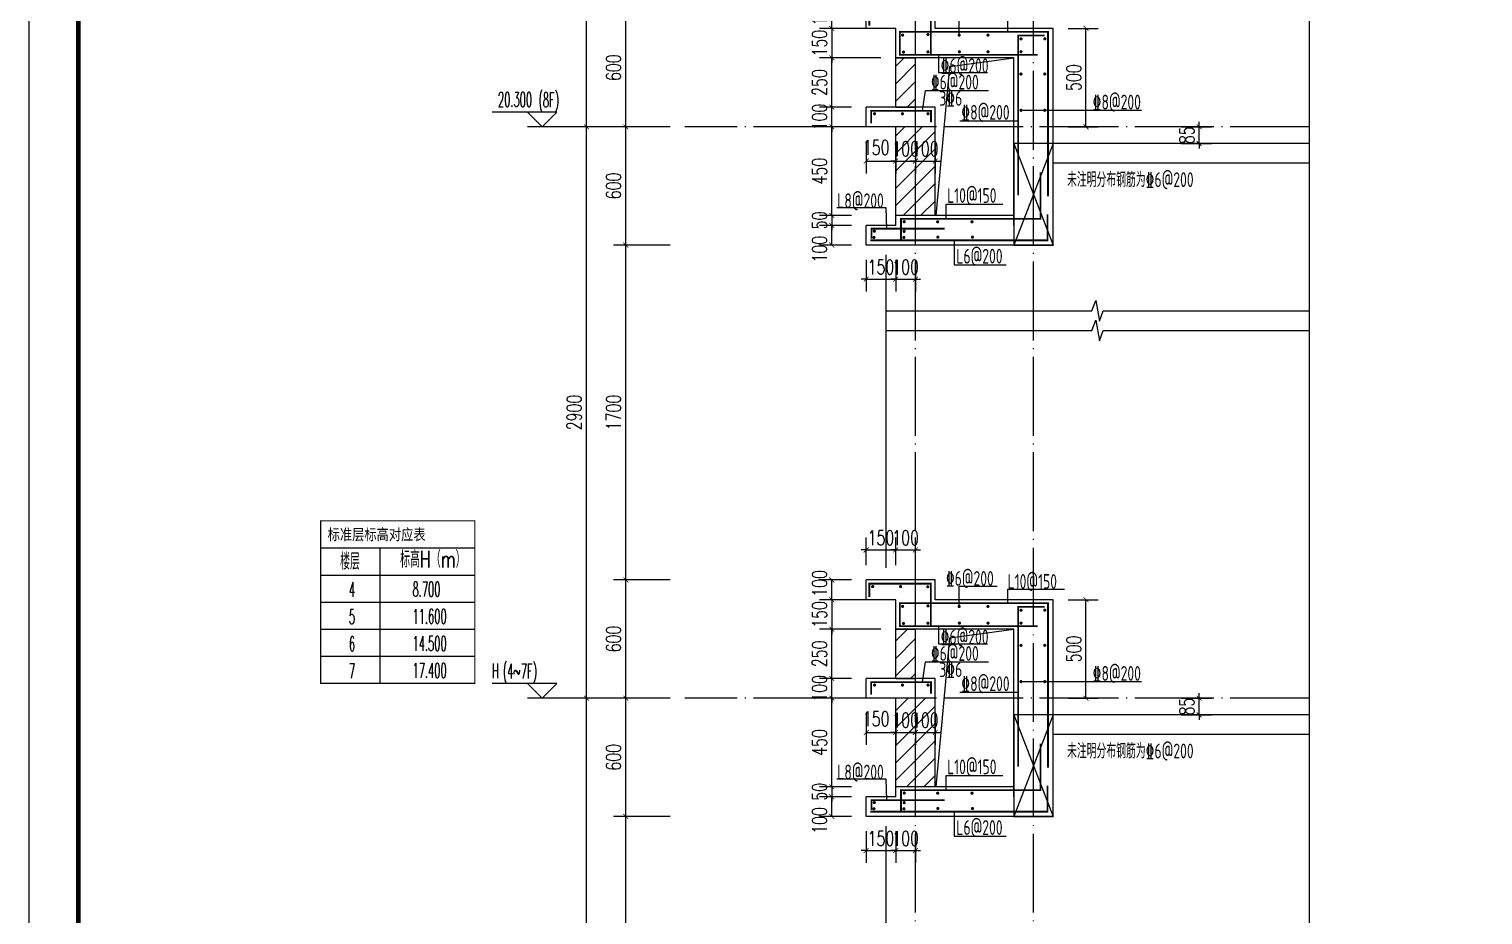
# Model space of a CAD drawing. Extents: x -668857 to 154266, y -275694 to 291306.
# Drawn here: x -22143 to -14762, y 153799 to 158295 of the extents above; entities that cross this region are included whole.
import ezdxf

# ---------------------------------------------------------------- set-up
doc = ezdxf.new("R2010")
doc.units = 0
doc.header["$LTSCALE"] = 1000
doc.linetypes.add('DOTE', pattern=[2.42, 2, -0.2, 0.02, -0.2])
doc.layers.get('0').update_dxf_attribs({"linetype": 'CONTINUOUS'})
doc.layers.get('DEFPOINTS').update_dxf_attribs({"linetype": 'CONTINUOUS'})
for name, color, linetype in [('C-Sheet-图框', 101, 'CONTINUOUS'), ('DIM_ELEV', 3, 'CONTINUOUS'), ('DIM_SYMB', 3, 'CONTINUOUS'), ('PUB_DIM', 3, 'CONTINUOUS'), ('PUB_TEXT', 2, 'CONTINUOUS'), ('REIN', 6, 'CONTINUOUS'), ('S-大样-砼线', 7, 'CONTINUOUS'), ('S-引出线', 40, 'CONTINUOUS'), ('TEXT', 2, 'CONTINUOUS'), ('WALL', 5, 'CONTINUOUS'), ('yichutu', 7, 'CONTINUOUS'), ('看线', 251, 'CONTINUOUS')]:
    doc.layers.add(name, color=color, linetype=linetype)
for name, color, linetype, lineweight in [('DOTE', 19, 'DOTE', 9), ('PUB_HATCH', 8, 'CONTINUOUS', 9), ('图框', 9, 'CONTINUOUS', 18), ('立面-洞口示意', 152, 'CONTINUOUS', 13)]:
    doc.layers.add(name, color=color, linetype=linetype, lineweight=lineweight)
doc.styles.add('_TCH_DIM', font='SIMPLEX.shx', dxfattribs={"width": 0.7, "bigfont": 'GBCBIG.shx'})
doc.styles.add('_TCH_DIM_T3', font='SIMPLEX', dxfattribs={"width": 0.705882, "bigfont": 'GBCBIG'})
doc.styles.add('TSSD_REIN', font='tssdeng.shx', dxfattribs={"width": 0.7, "height": 300, "bigfont": 'tssdchn.shx'})
doc.styles.add('w', font='tssdeng.shx', dxfattribs={"width": 0.8, "bigfont": 'tssdchn.shx'})
doc.styles.add('宋体', font='', dxfattribs={"height": 50})
doc.styles.get('宋体').set_extended_font_data('SimSun')
doc.dimstyles.new('_TCH_ARCH&&25', dxfattribs={"dimtxt": 74.375, "dimasz": 25, "dimexe": 62.5, "dimexo": 75, "dimgap": 25, "dimtad": 1, "dimdec": 0, "dimzin": 0, "dimdsep": 46, "dimtxsty": '_TCH_DIM_T3', "dimblk": 'ARCHTICK', "dimcen": 0.09, "dimclrt": 7, "dimazin": 0, "dimtfac": 1, "dimtdec": 0, "dimtix": 1, "dimtmove": 2, "dimatfit": 3, "dimldrblk": 'ARCHTICK', "dimfxl": 0, "dimtolj": 1, "dimtzin": 0, "dimarcsym": 0})
pattern_1 = [(45, (0, 44.88), (-44.1941915, 44.1941915), [])]

# ---------------------------------------------------------------- blocks, each defined once
blk = doc.blocks.new('GFDDDDRG')
at = {"layer": '图框'}
blk.add_lwpolyline([(923310, -107437), (923310, -159999), (893610, -159999), (893610, -107437)], close=True, dxfattribs=at)
blk.add_lwpolyline([(923310, -107437), (923310, -159999), (893610, -159999), (893610, -107437)], close=True, dxfattribs=at)
at = {"layer": '图框', "const_width": 50}
blk.add_lwpolyline([(894110, -159499), (922810, -159499), (922810, -108687), (894110, -108687)], close=True, dxfattribs=at)
blk = doc.blocks.new('yct-1051-594-26275-14850-25-1002.0')
at = {"layer": 'yichutu', "color": 7}
blk.add_lwpolyline([(0, 0), (0, 14850), (26275, 14850), (26275, 0)], close=True, dxfattribs=at)
blk = doc.blocks.new('_ArchTick')
at = {"color": 0, "linetype": 'ByBlock', "const_width": 0.15}
blk.add_lwpolyline([(-0.5, -0.5), (0.5, 0.5)], dxfattribs=at)
blk = doc.blocks.new('*D3376')
at = {"layer": 'DEFPOINTS', "color": 0}
for p in [(-19113.1, 154299), (-18813.1, 154299), (-18813.1, 152599)]:
    blk.add_point(p, dxfattribs=at)
at = {"layer": 'PUB_DIM', "color": 0, "lineweight": -2}
for p, q in [((-18888.1, 154299), (-19175.6, 154299)), ((-19113.1, 152599), (-19113.1, 154299)), ((-18888.1, 152599), (-19175.6, 152599))]:
    blk.add_line(p, q, dxfattribs=at)
at = {"layer": 'PUB_DIM', "color": 0, "lineweight": -2, "xscale": 25, "yscale": 25, "zscale": 25}
for p, rotation in [((-19113.1, 154299), 90), ((-19113.1, 152599), 270)]:
    blk.add_blockref('_ArchTick', p, dxfattribs=dict(at, rotation=rotation))
at = {"layer": 'PUB_DIM', "color": 7, "insert": (-19175.3, 153449), "char_height": 74.38, "attachment_point": 5, "rotation": 90, "style": '_TCH_DIM_T3'}
blk.add_mtext('\\A1;1700', dxfattribs=at)
blk = doc.blocks.new('*D3377')
at = {"layer": 'DEFPOINTS', "color": 0}
for p in [(-19113.1, 154899), (-18813.1, 154899), (-18813.1, 154299)]:
    blk.add_point(p, dxfattribs=at)
at = {"layer": 'PUB_DIM', "color": 0, "lineweight": -2}
for p, q in [((-18888.1, 154899), (-19175.6, 154899)), ((-19113.1, 154299), (-19113.1, 154899)), ((-18888.1, 154299), (-19175.6, 154299))]:
    blk.add_line(p, q, dxfattribs=at)
at = {"layer": 'PUB_DIM', "color": 0, "lineweight": -2, "xscale": 25, "yscale": 25, "zscale": 25}
for p, rotation in [((-19113.1, 154899), 90), ((-19113.1, 154299), 270)]:
    blk.add_blockref('_ArchTick', p, dxfattribs=dict(at, rotation=rotation))
at = {"layer": 'PUB_DIM', "color": 7, "insert": (-19175.3, 154599), "char_height": 74.38, "attachment_point": 5, "rotation": 90, "style": '_TCH_DIM_T3'}
blk.add_mtext('\\A1;600', dxfattribs=at)
blk = doc.blocks.new('*D3378')
at = {"layer": 'DEFPOINTS', "color": 0}
for p in [(-19113.1, 155499), (-18813.1, 155499), (-18813.1, 154899)]:
    blk.add_point(p, dxfattribs=at)
at = {"layer": 'PUB_DIM', "color": 0, "lineweight": -2}
for p, q in [((-18888.1, 155499), (-19175.6, 155499)), ((-19113.1, 154899), (-19113.1, 155499)), ((-18888.1, 154899), (-19175.6, 154899))]:
    blk.add_line(p, q, dxfattribs=at)
at = {"layer": 'PUB_DIM', "color": 0, "lineweight": -2, "xscale": 25, "yscale": 25, "zscale": 25}
for p, rotation in [((-19113.1, 155499), 90), ((-19113.1, 154899), 270)]:
    blk.add_blockref('_ArchTick', p, dxfattribs=dict(at, rotation=rotation))
at = {"layer": 'PUB_DIM', "color": 7, "insert": (-19175.3, 155199), "char_height": 74.38, "attachment_point": 5, "rotation": 90, "style": '_TCH_DIM_T3'}
blk.add_mtext('\\A1;600', dxfattribs=at)
blk = doc.blocks.new('*D3379')
at = {"layer": 'DEFPOINTS', "color": 0}
for p in [(-19113.1, 157199), (-18813.1, 157199), (-18813.1, 155499)]:
    blk.add_point(p, dxfattribs=at)
at = {"layer": 'PUB_DIM', "color": 0, "lineweight": -2}
for p, q in [((-18888.1, 157199), (-19175.6, 157199)), ((-19113.1, 155499), (-19113.1, 157199)), ((-18888.1, 155499), (-19175.6, 155499))]:
    blk.add_line(p, q, dxfattribs=at)
at = {"layer": 'PUB_DIM', "color": 0, "lineweight": -2, "xscale": 25, "yscale": 25, "zscale": 25}
for p, rotation in [((-19113.1, 157199), 90), ((-19113.1, 155499), 270)]:
    blk.add_blockref('_ArchTick', p, dxfattribs=dict(at, rotation=rotation))
at = {"layer": 'PUB_DIM', "color": 7, "insert": (-19175.3, 156349), "char_height": 74.38, "attachment_point": 5, "rotation": 90, "style": '_TCH_DIM_T3'}
blk.add_mtext('\\A1;1700', dxfattribs=at)
blk = doc.blocks.new('*D3380')
at = {"layer": 'DEFPOINTS', "color": 0}
for p in [(-19113.1, 157799), (-18813.1, 157799), (-18813.1, 157199)]:
    blk.add_point(p, dxfattribs=at)
at = {"layer": 'PUB_DIM', "color": 0, "lineweight": -2}
for p, q in [((-18888.1, 157799), (-19175.6, 157799)), ((-19113.1, 157199), (-19113.1, 157799)), ((-18888.1, 157199), (-19175.6, 157199))]:
    blk.add_line(p, q, dxfattribs=at)
at = {"layer": 'PUB_DIM', "color": 0, "lineweight": -2, "xscale": 25, "yscale": 25, "zscale": 25}
for p, rotation in [((-19113.1, 157799), 90), ((-19113.1, 157199), 270)]:
    blk.add_blockref('_ArchTick', p, dxfattribs=dict(at, rotation=rotation))
at = {"layer": 'PUB_DIM', "color": 7, "insert": (-19175.3, 157499), "char_height": 74.38, "attachment_point": 5, "rotation": 90, "style": '_TCH_DIM_T3'}
blk.add_mtext('\\A1;600', dxfattribs=at)
blk = doc.blocks.new('*D3381')
at = {"layer": 'DEFPOINTS', "color": 0}
for p in [(-19113.1, 158399), (-18813.1, 158399), (-18813.1, 157799)]:
    blk.add_point(p, dxfattribs=at)
at = {"layer": 'PUB_DIM', "color": 0, "lineweight": -2}
for p, q in [((-18888.1, 158399), (-19175.6, 158399)), ((-19113.1, 157799), (-19113.1, 158399)), ((-18888.1, 157799), (-19175.6, 157799))]:
    blk.add_line(p, q, dxfattribs=at)
at = {"layer": 'PUB_DIM', "color": 0, "lineweight": -2, "xscale": 25, "yscale": 25, "zscale": 25}
for p, rotation in [((-19113.1, 158399), 90), ((-19113.1, 157799), 270)]:
    blk.add_blockref('_ArchTick', p, dxfattribs=dict(at, rotation=rotation))
at = {"layer": 'PUB_DIM', "color": 7, "insert": (-19175.3, 158099), "char_height": 74.38, "attachment_point": 5, "rotation": 90, "style": '_TCH_DIM_T3'}
blk.add_mtext('\\A1;600', dxfattribs=at)
blk = doc.blocks.new('*D3388')
at = {"layer": 'DEFPOINTS', "color": 0}
for p in [(-19313.1, 154899), (-18813.1, 154899), (-18813.1, 151999)]:
    blk.add_point(p, dxfattribs=at)
at = {"layer": 'PUB_DIM', "color": 0, "lineweight": -2}
for p, q in [((-18888.1, 154899), (-19375.6, 154899)), ((-19313.1, 151999), (-19313.1, 154899)), ((-18888.1, 151999), (-19375.6, 151999))]:
    blk.add_line(p, q, dxfattribs=at)
at = {"layer": 'PUB_DIM', "color": 0, "lineweight": -2, "xscale": 25, "yscale": 25, "zscale": 25}
for p, rotation in [((-19313.1, 154899), 90), ((-19313.1, 151999), 270)]:
    blk.add_blockref('_ArchTick', p, dxfattribs=dict(at, rotation=rotation))
at = {"layer": 'PUB_DIM', "color": 7, "insert": (-19375.3, 153449), "char_height": 74.38, "attachment_point": 5, "rotation": 90, "style": '_TCH_DIM_T3'}
blk.add_mtext('\\A1;2900', dxfattribs=at)
blk = doc.blocks.new('*D3389')
at = {"layer": 'DEFPOINTS', "color": 0}
for p in [(-19313.1, 157799), (-18813.1, 157799), (-18813.1, 154899)]:
    blk.add_point(p, dxfattribs=at)
at = {"layer": 'PUB_DIM', "color": 0, "lineweight": -2}
for p, q in [((-18888.1, 157799), (-19375.6, 157799)), ((-19313.1, 154899), (-19313.1, 157799)), ((-18888.1, 154899), (-19375.6, 154899))]:
    blk.add_line(p, q, dxfattribs=at)
at = {"layer": 'PUB_DIM', "color": 0, "lineweight": -2, "xscale": 25, "yscale": 25, "zscale": 25}
for p, rotation in [((-19313.1, 157799), 90), ((-19313.1, 154899), 270)]:
    blk.add_blockref('_ArchTick', p, dxfattribs=dict(at, rotation=rotation))
at = {"layer": 'PUB_DIM', "color": 7, "insert": (-19375.3, 156349), "char_height": 74.38, "attachment_point": 5, "rotation": 90, "style": '_TCH_DIM_T3'}
blk.add_mtext('\\A1;2900', dxfattribs=at)
blk = doc.blocks.new('*D3390')
at = {"layer": 'DEFPOINTS', "color": 0}
for p in [(-19313.1, 160699), (-18813.1, 160699), (-18813.1, 157799)]:
    blk.add_point(p, dxfattribs=at)
at = {"layer": 'PUB_DIM', "color": 0, "lineweight": -2}
for p, q in [((-18888.1, 160699), (-19375.6, 160699)), ((-19313.1, 157799), (-19313.1, 160699)), ((-18888.1, 157799), (-19375.6, 157799))]:
    blk.add_line(p, q, dxfattribs=at)
at = {"layer": 'PUB_DIM', "color": 0, "lineweight": -2, "xscale": 25, "yscale": 25, "zscale": 25}
for p, rotation in [((-19313.1, 160699), 90), ((-19313.1, 157799), 270)]:
    blk.add_blockref('_ArchTick', p, dxfattribs=dict(at, rotation=rotation))
at = {"layer": 'PUB_DIM', "color": 7, "insert": (-19375.3, 159249), "char_height": 74.38, "attachment_point": 5, "rotation": 90, "style": '_TCH_DIM_T3'}
blk.add_mtext('\\A1;2900', dxfattribs=at)
blk = doc.blocks.new('*D2304')
at = {"layer": 'DEFPOINTS', "color": 0}
for p in [(1114128.3, 465143.4), (1114278.3, 465143.4), (1114278.3, 464969.7)]:
    blk.add_point(p, dxfattribs=at)
at = {"layer": 'PUB_DIM', "color": 0, "lineweight": -2}
for p, q in [((1114128.3, 465068.4), (1114128.3, 464907.2)), ((1114278.3, 465068.4), (1114278.3, 464907.2)), ((1114128.3, 464969.7), (1114278.3, 464969.7))]:
    blk.add_line(p, q, dxfattribs=at)
at = {"layer": 'PUB_DIM', "color": 0, "lineweight": -2, "xscale": 25, "yscale": 25, "zscale": 25, "rotation": 180}
blk.add_blockref('_ArchTick', (1114128.3, 464969.7), dxfattribs=at)
at = {"layer": 'PUB_DIM', "color": 0, "lineweight": -2, "xscale": 25, "yscale": 25, "zscale": 25}
blk.add_blockref('_ArchTick', (1114278.3, 464969.7), dxfattribs=at)
at = {"layer": 'PUB_DIM', "color": 7, "insert": (1114178.9, 465038.4), "char_height": 74.38, "attachment_point": 5, "style": '_TCH_DIM_T3'}
blk.add_mtext('\\A1;150', dxfattribs=at)
blk = doc.blocks.new('*D2305')
at = {"layer": 'DEFPOINTS', "color": 0}
for p in [(1114278.3, 465143.4), (1114378.3, 465143.4), (1114378.3, 464969.7)]:
    blk.add_point(p, dxfattribs=at)
at = {"layer": 'PUB_DIM', "color": 0, "lineweight": -2}
for p, q in [((1114278.3, 465068.4), (1114278.3, 464907.2)), ((1114378.3, 465068.4), (1114378.3, 464907.2)), ((1114278.3, 464969.7), (1114253.3, 464969.7)), ((1114278.3, 464969.7), (1114378.3, 464969.7)), ((1114378.3, 464969.7), (1114403.3, 464969.7))]:
    blk.add_line(p, q, dxfattribs=at)
at = {"layer": 'PUB_DIM', "color": 0, "lineweight": -2, "xscale": 25, "yscale": 25, "zscale": 25}
blk.add_blockref('_ArchTick', (1114278.3, 464969.7), dxfattribs=at)
at = {"layer": 'PUB_DIM', "color": 0, "lineweight": -2, "xscale": 25, "yscale": 25, "zscale": 25, "rotation": 180}
blk.add_blockref('_ArchTick', (1114378.3, 464969.7), dxfattribs=at)
at = {"layer": 'PUB_DIM', "color": 7, "insert": (1114328.3, 465031.8), "char_height": 74.38, "attachment_point": 5, "style": '_TCH_DIM_T3'}
blk.add_mtext('\\A1;100', dxfattribs=at)
blk = doc.blocks.new('*D2306')
at = {"layer": 'DEFPOINTS', "color": 0}
for p in [(1114378.3, 465143.4), (1114478.3, 465143.4), (1114478.3, 464969.7)]:
    blk.add_point(p, dxfattribs=at)
at = {"layer": 'PUB_DIM', "color": 0, "lineweight": -2}
for p, q in [((1114378.3, 465068.4), (1114378.3, 464907.2)), ((1114478.3, 465068.4), (1114478.3, 464907.2)), ((1114378.3, 464969.7), (1114353.3, 464969.7)), ((1114378.3, 464969.7), (1114478.3, 464969.7)), ((1114478.3, 464969.7), (1114503.3, 464969.7))]:
    blk.add_line(p, q, dxfattribs=at)
at = {"layer": 'PUB_DIM', "color": 0, "lineweight": -2, "xscale": 25, "yscale": 25, "zscale": 25}
blk.add_blockref('_ArchTick', (1114378.3, 464969.7), dxfattribs=at)
at = {"layer": 'PUB_DIM', "color": 0, "lineweight": -2, "xscale": 25, "yscale": 25, "zscale": 25, "rotation": 180}
blk.add_blockref('_ArchTick', (1114478.3, 464969.7), dxfattribs=at)
at = {"layer": 'PUB_DIM', "color": 7, "insert": (1114428.3, 465031.8), "char_height": 74.38, "attachment_point": 5, "style": '_TCH_DIM_T3'}
blk.add_mtext('\\A1;100', dxfattribs=at)
blk = doc.blocks.new('*D2307')
at = {"layer": 'DEFPOINTS', "color": 0}
for p in [(1115078.3, 465643.4), (1115244.2, 465643.4), (1115078.3, 465143.4)]:
    blk.add_point(p, dxfattribs=at)
at = {"layer": 'PUB_DIM', "color": 0, "lineweight": -2}
for p, q in [((1115153.3, 465643.4), (1115306.7, 465643.4)), ((1115244.2, 465143.4), (1115244.2, 465643.4)), ((1115153.3, 465143.4), (1115306.7, 465143.4))]:
    blk.add_line(p, q, dxfattribs=at)
at = {"layer": 'PUB_DIM', "color": 0, "lineweight": -2, "xscale": 25, "yscale": 25, "zscale": 25}
for p, rotation in [((1115244.2, 465643.4), 90), ((1115244.2, 465143.4), 270)]:
    blk.add_blockref('_ArchTick', p, dxfattribs=dict(at, rotation=rotation))
at = {"layer": 'PUB_DIM', "color": 7, "insert": (1115182, 465393.4), "char_height": 74.38, "attachment_point": 5, "rotation": 90, "style": '_TCH_DIM_T3'}
blk.add_mtext('\\A1;500', dxfattribs=at)
blk = doc.blocks.new('*D2308')
at = {"layer": 'DEFPOINTS', "color": 0}
for p in [(1113953.7, 465743.4), (1114128.3, 465743.4), (1114128.3, 465643.4)]:
    blk.add_point(p, dxfattribs=at)
at = {"layer": 'PUB_DIM', "color": 0, "lineweight": -2}
for p, q in [((1114053.3, 465743.4), (1113891.2, 465743.4)), ((1113953.7, 465643.4), (1113953.7, 465743.4)), ((1114053.3, 465643.4), (1113891.2, 465643.4))]:
    blk.add_line(p, q, dxfattribs=at)
at = {"layer": 'PUB_DIM', "color": 0, "lineweight": -2, "xscale": 25, "yscale": 25, "zscale": 25}
for p, rotation in [((1113953.7, 465743.4), 90), ((1113953.7, 465643.4), 270)]:
    blk.add_blockref('_ArchTick', p, dxfattribs=dict(at, rotation=rotation))
at = {"layer": 'PUB_DIM', "color": 7, "insert": (1113891.5, 465726.1), "char_height": 74.38, "attachment_point": 5, "rotation": 90, "style": '_TCH_DIM_T3'}
blk.add_mtext('\\A1;100', dxfattribs=at)
blk = doc.blocks.new('*D2309')
at = {"layer": 'DEFPOINTS', "color": 0}
for p in [(1113953.7, 465493.4), (1114128.3, 465493.4), (1114128.3, 465243.4)]:
    blk.add_point(p, dxfattribs=at)
at = {"layer": 'PUB_DIM', "color": 0, "lineweight": -2}
for p, q in [((1114053.3, 465493.4), (1113891.2, 465493.4)), ((1113953.7, 465243.4), (1113953.7, 465493.4)), ((1114053.3, 465243.4), (1113891.2, 465243.4))]:
    blk.add_line(p, q, dxfattribs=at)
at = {"layer": 'PUB_DIM', "color": 0, "lineweight": -2, "xscale": 25, "yscale": 25, "zscale": 25}
for p, rotation in [((1113953.7, 465493.4), 90), ((1113953.7, 465243.4), 270)]:
    blk.add_blockref('_ArchTick', p, dxfattribs=dict(at, rotation=rotation))
at = {"layer": 'PUB_DIM', "color": 7, "insert": (1113891.5, 465368.4), "char_height": 74.38, "attachment_point": 5, "rotation": 90, "style": '_TCH_DIM_T3'}
blk.add_mtext('\\A1;250', dxfattribs=at)
blk = doc.blocks.new('*D2310')
at = {"layer": 'DEFPOINTS', "color": 0}
for p in [(1113953.7, 465243.4), (1114128.3, 465243.4), (1114128.3, 465143.4)]:
    blk.add_point(p, dxfattribs=at)
at = {"layer": 'PUB_DIM', "color": 0, "lineweight": -2}
for p, q in [((1113953.7, 465243.4), (1113953.7, 465268.4)), ((1114053.3, 465243.4), (1113891.2, 465243.4)), ((1113953.7, 465143.4), (1113953.7, 465243.4)), ((1114053.3, 465143.4), (1113891.2, 465143.4)), ((1113953.7, 465143.4), (1113953.7, 465118.4))]:
    blk.add_line(p, q, dxfattribs=at)
at = {"layer": 'PUB_DIM', "color": 0, "lineweight": -2, "xscale": 25, "yscale": 25, "zscale": 25}
for p, rotation in [((1113953.7, 465243.4), 270), ((1113953.7, 465143.4), 90)]:
    blk.add_blockref('_ArchTick', p, dxfattribs=dict(at, rotation=rotation))
at = {"layer": 'PUB_DIM', "color": 7, "insert": (1113891.5, 465193.4), "char_height": 74.38, "attachment_point": 5, "rotation": 90, "style": '_TCH_DIM_T3'}
blk.add_mtext('\\A1;100', dxfattribs=at)
blk = doc.blocks.new('*D2311')
at = {"layer": 'DEFPOINTS', "color": 0}
for p in [(1113953.7, 465143.4), (1114128.3, 465143.4), (1114128.3, 464693.4)]:
    blk.add_point(p, dxfattribs=at)
at = {"layer": 'PUB_DIM', "color": 0, "lineweight": -2}
for p, q in [((1114053.3, 465143.4), (1113891.2, 465143.4)), ((1113953.7, 464693.4), (1113953.7, 465143.4)), ((1114053.3, 464693.4), (1113891.2, 464693.4))]:
    blk.add_line(p, q, dxfattribs=at)
at = {"layer": 'PUB_DIM', "color": 0, "lineweight": -2, "xscale": 25, "yscale": 25, "zscale": 25}
for p, rotation in [((1113953.7, 465143.4), 90), ((1113953.7, 464693.4), 270)]:
    blk.add_blockref('_ArchTick', p, dxfattribs=dict(at, rotation=rotation))
at = {"layer": 'PUB_DIM', "color": 7, "insert": (1113891.5, 464918.4), "char_height": 74.38, "attachment_point": 5, "rotation": 90, "style": '_TCH_DIM_T3'}
blk.add_mtext('\\A1;450', dxfattribs=at)
blk = doc.blocks.new('*D2312')
at = {"layer": 'DEFPOINTS', "color": 0}
for p in [(1113953.7, 464643.4), (1114128.3, 464643.4), (1114128.3, 464543.4)]:
    blk.add_point(p, dxfattribs=at)
at = {"layer": 'PUB_DIM', "color": 0, "lineweight": -2}
for p, q in [((1114053.3, 464643.4), (1113891.2, 464643.4)), ((1113953.7, 464543.4), (1113953.7, 464643.4)), ((1114053.3, 464543.4), (1113891.2, 464543.4))]:
    blk.add_line(p, q, dxfattribs=at)
at = {"layer": 'PUB_DIM', "color": 0, "lineweight": -2, "xscale": 25, "yscale": 25, "zscale": 25}
for p, rotation in [((1113953.7, 464643.4), 90), ((1113953.7, 464543.4), 270)]:
    blk.add_blockref('_ArchTick', p, dxfattribs=dict(at, rotation=rotation))
at = {"layer": 'PUB_DIM', "color": 7, "insert": (1113891.5, 464522.7), "char_height": 74.38, "attachment_point": 5, "rotation": 90, "style": '_TCH_DIM_T3'}
blk.add_mtext('\\A1;100', dxfattribs=at)
blk = doc.blocks.new('*D2313')
at = {"layer": 'DEFPOINTS', "color": 0}
for p in [(1114128.3, 464543.4), (1114278.3, 464543.4), (1114278.3, 464369.7)]:
    blk.add_point(p, dxfattribs=at)
at = {"layer": 'PUB_DIM', "color": 0, "lineweight": -2}
for p, q in [((1114128.3, 464468.4), (1114128.3, 464307.2)), ((1114278.3, 464468.4), (1114278.3, 464307.2)), ((1114128.3, 464369.7), (1114103.3, 464369.7)), ((1114128.3, 464369.7), (1114278.3, 464369.7)), ((1114278.3, 464369.7), (1114303.3, 464369.7))]:
    blk.add_line(p, q, dxfattribs=at)
at = {"layer": 'PUB_DIM', "color": 0, "lineweight": -2, "xscale": 25, "yscale": 25, "zscale": 25}
blk.add_blockref('_ArchTick', (1114128.3, 464369.7), dxfattribs=at)
at = {"layer": 'PUB_DIM', "color": 0, "lineweight": -2, "xscale": 25, "yscale": 25, "zscale": 25, "rotation": 180}
blk.add_blockref('_ArchTick', (1114278.3, 464369.7), dxfattribs=at)
at = {"layer": 'PUB_DIM', "color": 7, "insert": (1114203.3, 464431.8), "char_height": 74.38, "attachment_point": 5, "style": '_TCH_DIM_T3'}
blk.add_mtext('\\A1;150', dxfattribs=at)
blk = doc.blocks.new('*D2314')
at = {"layer": 'DEFPOINTS', "color": 0}
for p in [(1114278.3, 464543.4), (1114378.3, 464543.4), (1114378.3, 464369.7)]:
    blk.add_point(p, dxfattribs=at)
at = {"layer": 'PUB_DIM', "color": 0, "lineweight": -2}
for p, q in [((1114278.3, 464468.4), (1114278.3, 464307.2)), ((1114378.3, 464468.4), (1114378.3, 464307.2)), ((1114278.3, 464369.7), (1114253.3, 464369.7)), ((1114278.3, 464369.7), (1114378.3, 464369.7)), ((1114378.3, 464369.7), (1114403.3, 464369.7))]:
    blk.add_line(p, q, dxfattribs=at)
at = {"layer": 'PUB_DIM', "color": 0, "lineweight": -2, "xscale": 25, "yscale": 25, "zscale": 25}
blk.add_blockref('_ArchTick', (1114278.3, 464369.7), dxfattribs=at)
at = {"layer": 'PUB_DIM', "color": 0, "lineweight": -2, "xscale": 25, "yscale": 25, "zscale": 25, "rotation": 180}
blk.add_blockref('_ArchTick', (1114378.3, 464369.7), dxfattribs=at)
at = {"layer": 'PUB_DIM', "color": 7, "insert": (1114328.3, 464431.8), "char_height": 74.38, "attachment_point": 5, "style": '_TCH_DIM_T3'}
blk.add_mtext('\\A1;100', dxfattribs=at)
blk = doc.blocks.new('*D2315')
at = {"layer": 'DEFPOINTS', "color": 0}
for p in [(1114278.3, 465895.7), (1114128.3, 465743.4), (1114278.3, 465743.4)]:
    blk.add_point(p, dxfattribs=at)
at = {"layer": 'PUB_DIM', "color": 0, "lineweight": -2}
for p, q in [((1114128.3, 465818.4), (1114128.3, 465958.2)), ((1114278.3, 465818.4), (1114278.3, 465958.2)), ((1114128.3, 465895.7), (1114103.3, 465895.7)), ((1114128.3, 465895.7), (1114278.3, 465895.7)), ((1114278.3, 465895.7), (1114303.3, 465895.7))]:
    blk.add_line(p, q, dxfattribs=at)
at = {"layer": 'PUB_DIM', "color": 0, "lineweight": -2, "xscale": 25, "yscale": 25, "zscale": 25}
blk.add_blockref('_ArchTick', (1114128.3, 465895.7), dxfattribs=at)
at = {"layer": 'PUB_DIM', "color": 0, "lineweight": -2, "xscale": 25, "yscale": 25, "zscale": 25, "rotation": 180}
blk.add_blockref('_ArchTick', (1114278.3, 465895.7), dxfattribs=at)
at = {"layer": 'PUB_DIM', "color": 7, "insert": (1114203.3, 465957.9), "char_height": 74.38, "attachment_point": 5, "style": '_TCH_DIM_T3'}
blk.add_mtext('\\A1;150', dxfattribs=at)
blk = doc.blocks.new('*D2316')
at = {"layer": 'DEFPOINTS', "color": 0}
for p in [(1114378.3, 465895.7), (1114278.3, 465743.4), (1114378.3, 465743.4)]:
    blk.add_point(p, dxfattribs=at)
at = {"layer": 'PUB_DIM', "color": 0, "lineweight": -2}
for p, q in [((1114278.3, 465818.4), (1114278.3, 465958.2)), ((1114378.3, 465818.4), (1114378.3, 465958.2)), ((1114278.3, 465895.7), (1114253.3, 465895.7)), ((1114278.3, 465895.7), (1114378.3, 465895.7)), ((1114378.3, 465895.7), (1114403.3, 465895.7))]:
    blk.add_line(p, q, dxfattribs=at)
at = {"layer": 'PUB_DIM', "color": 0, "lineweight": -2, "xscale": 25, "yscale": 25, "zscale": 25}
blk.add_blockref('_ArchTick', (1114278.3, 465895.7), dxfattribs=at)
at = {"layer": 'PUB_DIM', "color": 0, "lineweight": -2, "xscale": 25, "yscale": 25, "zscale": 25, "rotation": 180}
blk.add_blockref('_ArchTick', (1114378.3, 465895.7), dxfattribs=at)
at = {"layer": 'PUB_DIM', "color": 7, "insert": (1114328.3, 465957.9), "char_height": 74.38, "attachment_point": 5, "style": '_TCH_DIM_T3'}
blk.add_mtext('\\A1;100', dxfattribs=at)
blk = doc.blocks.new('*D2317')
at = {"layer": 'DEFPOINTS', "color": 0}
for p in [(1115652.5, 465143.4), (1115818.5, 465143.4), (1115652.5, 465058.4)]:
    blk.add_point(p, dxfattribs=at)
at = {"layer": 'PUB_DIM', "color": 0, "lineweight": -2}
for p, q in [((1115727.5, 465143.4), (1115881, 465143.4)), ((1115818.5, 465143.4), (1115818.5, 465168.4)), ((1115818.5, 465058.4), (1115818.5, 465143.4)), ((1115727.5, 465058.4), (1115881, 465058.4)), ((1115818.5, 465058.4), (1115818.5, 465033.4))]:
    blk.add_line(p, q, dxfattribs=at)
at = {"layer": 'PUB_DIM', "color": 0, "lineweight": -2, "xscale": 25, "yscale": 25, "zscale": 25}
for p, rotation in [((1115818.5, 465143.4), 270), ((1115818.5, 465058.4), 90)]:
    blk.add_blockref('_ArchTick', p, dxfattribs=dict(at, rotation=rotation))
at = {"layer": 'PUB_DIM', "color": 7, "insert": (1115756.3, 465100.9), "char_height": 74.38, "attachment_point": 5, "rotation": 90, "style": '_TCH_DIM_T3'}
blk.add_mtext('\\A1;85', dxfattribs=at)
blk = doc.blocks.new('*D2318')
at = {"layer": 'DEFPOINTS', "color": 0}
for p in [(1114278.3, 465643.4), (1113953.7, 465493.4), (1114278.3, 465493.4)]:
    blk.add_point(p, dxfattribs=at)
at = {"layer": 'PUB_DIM', "color": 0, "lineweight": -2}
for p, q in [((1114203.3, 465643.4), (1113891.2, 465643.4)), ((1113953.7, 465643.4), (1113953.7, 465668.4)), ((1113953.7, 465643.4), (1113953.7, 465493.4)), ((1114203.3, 465493.4), (1113891.2, 465493.4)), ((1113953.7, 465493.4), (1113953.7, 465468.4))]:
    blk.add_line(p, q, dxfattribs=at)
at = {"layer": 'PUB_DIM', "color": 0, "lineweight": -2, "xscale": 25, "yscale": 25, "zscale": 25}
for p, rotation in [((1113953.7, 465643.4), 270), ((1113953.7, 465493.4), 90)]:
    blk.add_blockref('_ArchTick', p, dxfattribs=dict(at, rotation=rotation))
at = {"layer": 'PUB_DIM', "color": 7, "insert": (1113891.5, 465568.4), "char_height": 74.38, "attachment_point": 5, "rotation": 90, "style": '_TCH_DIM_T3'}
blk.add_mtext('\\A1;150', dxfattribs=at)
blk = doc.blocks.new('*D2303')
at = {"layer": 'DEFPOINTS', "color": 0}
for p in [(1114128.3, 464693.4), (1113953.7, 464643.4), (1114128.3, 464643.4)]:
    blk.add_point(p, dxfattribs=at)
at = {"layer": 'PUB_DIM', "color": 0, "lineweight": -2}
for p, q in [((1114053.3, 464693.4), (1113891.2, 464693.4)), ((1113953.7, 464693.4), (1113953.7, 464718.4)), ((1113953.7, 464693.4), (1113953.7, 464643.4)), ((1114053.3, 464643.4), (1113891.2, 464643.4)), ((1113953.7, 464643.4), (1113953.7, 464618.4))]:
    blk.add_line(p, q, dxfattribs=at)
at = {"layer": 'PUB_DIM', "color": 0, "lineweight": -2, "xscale": 25, "yscale": 25, "zscale": 25}
for p, rotation in [((1113953.7, 464693.4), 270), ((1113953.7, 464643.4), 90)]:
    blk.add_blockref('_ArchTick', p, dxfattribs=dict(at, rotation=rotation))
at = {"layer": 'PUB_DIM', "color": 7, "insert": (1113891.5, 464668.4), "char_height": 74.38, "attachment_point": 5, "rotation": 90, "style": '_TCH_DIM_T3'}
blk.add_mtext('\\A1;50', dxfattribs=at)
blk = doc.blocks.new('FSDFSFSFSFEFSFESF')
at = {"layer": 'PUB_HATCH'}
h = blk.add_hatch(dxfattribs=at)
h.set_pattern_fill('普通砖', color=256, scale=25, style=0)
h.set_pattern_definition(pattern_1)
h.paths.add_polyline_path([(1114378.3, 465493.4), (1114278.3, 465493.4), (1114278.3, 465243.4), (1114378.3, 465243.4)])
h = blk.add_hatch(dxfattribs=at)
h.set_pattern_fill('普通砖', color=256, scale=25, style=0)
h.set_pattern_definition(pattern_1)
h.paths.add_polyline_path([(1114278.3, 464693.4), (1114478.3, 464693.4), (1114478.3, 465143.4), (1114278.3, 465143.4)])
at = {"layer": 'REIN'}
for points in [[(1114144.1, 465657.4, 9, 9, 0), (1114144.1, 465724.6, 9, 9, 0), (1114456.2, 465724.6, 9, 9, 0), (1114456.2, 465508.6, 9, 9, 0), (1114298.9, 465508.6, 9, 9, 0), (1114298.9, 465625.9, 9, 9, 0), (1115051.5, 465625.9, 9, 9, 0), (1115051.5, 464790.8, 9, 9, 0)], [(1114900.4, 464796.4, 9, 9, 0), (1114900.4, 465607.6, 9, 9, 0), (1115035.2, 465607.6, 9, 9, 0)], [(1114148.9, 464567.6, 9, 9, 0), (1115049.3, 464567.6, 9, 9, 0), (1115049.3, 464699.1, 9, 9, 0)]]:
    blk.add_lwpolyline(points, format="xyseb", dxfattribs=at)
at = {"layer": 'REIN', "const_width": 8}
for points in [[(1114157.4, 465710, 1), (1114165.4, 465710, 1)], [(1114298.9, 465710, 1), (1114306.9, 465710, 1)], [(1114437.2, 465709.1, 1), (1114445.2, 465709.1, 1)], [(1114309.1, 465609.1, 1), (1114317.1, 465609.1, 1)], [(1114437.9, 465611.7, 1), (1114445.9, 465611.7, 1)], [(1114596.5, 465609.1, 1), (1114604.5, 465609.1, 1)], [(1114742.5, 465609.1, 1), (1114750.5, 465609.1, 1)], [(1114910.2, 465589.9, 1), (1114918.2, 465589.9, 1)], [(1115030.9, 465589.9, 1), (1115038.9, 465589.9, 1)], [(1114313.7, 465523, 1), (1114321.7, 465523, 1)], [(1114437.9, 465523.9, 1), (1114445.9, 465523.9, 1)], [(1114597.5, 465524.6, 1), (1114605.5, 465524.6, 1)], [(1114742.8, 465524.6, 1), (1114750.8, 465524.6, 1)], [(1114910.1, 465524.6, 1), (1114918.1, 465524.6, 1)], [(1114910.2, 465411.6, 1), (1114918.2, 465411.6, 1)], [(1115030.9, 465411.6, 1), (1115038.9, 465411.6, 1)], [(1114166.7, 465210, 1), (1114174.7, 465210, 1)], [(1114308.2, 465210, 1), (1114316.2, 465210, 1)], [(1114438.2, 465210, 1), (1114446.2, 465210, 1)], [(1114910.2, 465227.4, 1), (1114918.2, 465227.4, 1)], [(1115030.9, 465227.4, 1), (1115038.9, 465227.4, 1)], [(1114317.4, 464662, 1), (1114325.4, 464662, 1)], [(1114487.3, 464661.2, 1), (1114495.3, 464661.2, 1)], [(1114661.3, 464661.2, 1), (1114669.3, 464661.2, 1)], [(1114163.7, 464582, 1), (1114171.7, 464582, 1)], [(1114165.6, 464613.7, 1), (1114173.6, 464613.7, 1)], [(1114315.6, 464582.2, 1), (1114323.6, 464582.2, 1)], [(1114317, 464613.1, 1), (1114325, 464613.1, 1)], [(1114488.3, 464583.6, 1), (1114496.3, 464583.6, 1)], [(1114664.2, 464583.6, 1), (1114672.2, 464583.6, 1)]]:
    blk.add_lwpolyline(points, format="xyb", close=True, dxfattribs=at)
at = {"layer": 'REIN', "const_width": 9}
for points in [[(1114298.9, 465508.6), (1114999, 465508.6)], [(1114153.2, 465161.2), (1114153.2, 465225), (1114457.1, 465225), (1114457.1, 465167)], [(1114305, 464570.6), (1114305, 464676.3), (1115013.8, 464676.3), (1115013.8, 464913.2)], [(1114155, 464575.9), (1114155, 464626.3), (1114526, 464626.3)]]:
    blk.add_lwpolyline(points, dxfattribs=at)
at = {"layer": 'S-大样-砼线'}
for p, q in [((1114878.3, 465058.4), (1115078.3, 464543.4)), ((1115078.3, 465058.4), (1114878.3, 464543.4))]:
    blk.add_line(p, q, dxfattribs=at)
blk.add_lwpolyline([(1115078.3, 465058.4), (1114878.3, 465058.4), (1114878.3, 464543.4), (1115078.3, 464543.4)], close=True, dxfattribs=at)
at = {"layer": 'S-引出线'}
for p, q in [((1114600.5, 465609.1), (1114600.5, 465712.3)), ((1114600.5, 465712.3), (1114792.8, 465712.3)), ((1114495.7, 465508.6), (1114495.7, 465418.8)), ((1114495.7, 465418.8), (1114743.4, 465418.8)), ((1114603.2, 465174.4), (1114900.4, 465174.4)), ((1114914.2, 465227.4), (1115526, 465227.4)), ((1114533.7, 464750.3), (1114822.6, 464750.3)), ((1114533.7, 464676.3), (1114533.7, 464750.3)), ((1114574.8, 464567.6), (1114574.8, 464442.9)), ((1114574.8, 464442.9), (1114838.8, 464442.9))]:
    blk.add_line(p, q, dxfattribs=at)
for points in [[(1114847.1, 465625.9), (1114847.1, 465696.7), (1115134.9, 465696.7)], [(1114413.9, 465225), (1114430.1, 465328.4), (1114748.5, 465328.4)], [(1114233.6, 464626.3), (1114228.9, 464731.5), (1113978.7, 464731.5)]]:
    blk.add_lwpolyline(points, dxfattribs=at)
at = {"layer": 'WALL'}
for p, q in [((1114478.3, 465743.4), (1114128.3, 465743.4)), ((1114128.3, 465643.4), (1114128.3, 465743.4)), ((1114478.3, 465643.4), (1114478.3, 465743.4)), ((1114278.3, 465643.4), (1114128.3, 465643.4)), ((1114278.3, 465643.4), (1114278.3, 465643.4)), ((1114278.3, 465643.4), (1114278.3, 465643.4)), ((1114278.3, 465493.4), (1114278.3, 465643.4)), ((1115078.3, 465643.4), (1114478.3, 465643.4)), ((1115078.3, 465058.4), (1115078.3, 465643.4)), ((1114385, 465493.4), (1114278.3, 465493.4)), ((1114278.3, 465243.4), (1114278.3, 465493.4)), ((1114278.3, 465493.4), (1114378.3, 465493.4)), ((1114378.3, 465243.4), (1114378.3, 465493.4)), ((1114878.3, 465493.4), (1114385, 465493.4)), ((1114878.3, 465058.4), (1114878.3, 465493.4)), ((1114478.3, 465243.4), (1114128.3, 465243.4)), ((1114128.3, 465143.4), (1114128.3, 465243.4)), ((1114278.3, 465243.4), (1114378.3, 465243.4)), ((1114478.3, 465143.4), (1114478.3, 465243.4)), ((1114478.3, 465143.4), (1114128.3, 465143.4)), ((1114278.3, 464643.4), (1114278.3, 465143.4)), ((1114478.3, 464693.4), (1114478.3, 465143.4)), ((1114878.3, 464643.4), (1114878.3, 465058.4)), ((1116376.8, 465058.4), (1115078.3, 465058.4)), ((1116376.8, 464958.4), (1115078.3, 464958.4)), ((1115078.3, 464543.4), (1115078.3, 464958.4)), ((1114878.3, 464693.4), (1114278.3, 464693.4)), ((1114278.3, 464643.4), (1114278.3, 464693.4)), ((1114278.3, 464643.4), (1114128.3, 464643.4)), ((1114128.3, 464543.4), (1114128.3, 464643.4)), ((1115078.3, 464543.4), (1114128.3, 464543.4))]:
    blk.add_line(p, q, dxfattribs=at)
at = {"layer": '看线'}
blk.add_line((1114228.3, 467393.4), (1114228.3, 465805.1), dxfattribs=at)
at = {"layer": '立面-洞口示意'}
blk.add_lwpolyline([(1114482.9, 464693.4), (1114552.4, 465449.9), (1114878.3, 465493.4)], dxfattribs=at)
at = {"layer": 'TEXT', "width": 0.7}
for s, style, p in [('%%1326@200', 'w', (1114532.6, 465713.7)), ('L10@150', 'w', (1114846.1, 465698.2)), ('%%1326@200', 'w', (1114506, 465416.2)), ('%%1326@200', 'w', (1114456.2, 465332.9)), ('3%%1326', 'w', (1114499.6, 465250.8)), ('%%1328@200', 'w', (1115277.9, 465231.6)), ('%%1328@200', 'w', (1114611.2, 465179.4)), ('未注明分布钢筋为%%1326@200', 'TSSD_REIN', (1115148.1, 464837.8)), ('L8@200', 'TSSD_REIN', (1113981.5, 464730.9)), ('L10@150', 'TSSD_REIN', (1114539.1, 464757.4)), ('L6@200', 'TSSD_REIN', (1114586.1, 464449.3))]:
    blk.add_text(s, height=75, rotation=0, dxfattribs=dict(at, style=style)).set_placement(p)
at = {"layer": 'PUB_DIM'}
for p1, p2, distance, picture, middle in [((1114128.3, 465743.4), (1114278.3, 465743.4), 152.3, '*D2315', (1114203.3, 465957.9)), ((1114278.3, 465743.4), (1114378.3, 465743.4), 152.3, '*D2316', (1114328.3, 465957.9)), ((1115078.3, 465143.4), (1115078.3, 465643.4), -166, '*D2307', (1115182, 465393.4)), ((1114128.3, 465243.4), (1114128.3, 465493.4), 174.6, '*D2309', (1113891.5, 465368.4)), ((1114128.3, 465143.4), (1114128.3, 465243.4), 174.6, '*D2310', (1113891.5, 465193.4)), ((1114128.3, 464693.4), (1114128.3, 465143.4), 174.6, '*D2311', (1113891.5, 464918.4)), ((1114278.3, 465143.4), (1114378.3, 465143.4), -173.7, '*D2305', (1114328.3, 465031.8)), ((1114378.3, 465143.4), (1114478.3, 465143.4), -173.7, '*D2306', (1114428.3, 465031.8)), ((1115652.5, 465058.4), (1115652.5, 465143.4), -166, '*D2317', (1115756.3, 465100.9)), ((1114128.3, 464543.4), (1114278.3, 464543.4), -173.7, '*D2313', (1114203.3, 464431.8)), ((1114278.3, 464543.4), (1114378.3, 464543.4), -173.7, '*D2314', (1114328.3, 464431.8))]:
    dim = blk.add_aligned_dim(p1=p1, p2=p2, distance=distance, dimstyle='_TCH_ARCH&&25', dxfattribs=at)
    dim.commit()
    dim.dimension.update_dxf_attribs({"geometry": picture, "text_midpoint": middle})
for base, p1, p2, angle, picture, middle in [((1113953.7, 465743.4), (1114128.3, 465643.4), (1114128.3, 465743.4), 90, '*D2308', (1113891.5, 465726.1)), ((1114278.3, 464969.7), (1114128.3, 465143.4), (1114278.3, 465143.4), 360, '*D2304', (1114178.9, 465038.4)), ((1113953.7, 464643.4), (1114128.3, 464543.4), (1114128.3, 464643.4), 90, '*D2312', (1113891.5, 464522.7))]:
    dim = blk.add_linear_dim(base=base, p1=p1, p2=p2, angle=angle, dimstyle='_TCH_ARCH&&25', dxfattribs=at)
    dim.commit()
    dim.dimension.update_dxf_attribs({"geometry": picture, "text_midpoint": middle, "dimtype": 129})
for base, p1, p2, picture, middle in [((1113953.7, 465493.4), (1114278.3, 465643.4), (1114278.3, 465493.4), '*D2318', (1113891.5, 465568.4)), ((1113953.7, 464643.4), (1114128.3, 464693.4), (1114128.3, 464643.4), '*D2303', (1113891.5, 464668.4))]:
    dim = blk.add_linear_dim(base=base, p1=p1, p2=p2, angle=90, dimstyle='_TCH_ARCH&&25', dxfattribs=at)
    dim.commit()
    dim.dimension.update_dxf_attribs({"geometry": picture, "text_midpoint": middle})

msp = doc.modelspace()

# ---------------------------------------------------------------- linework, layer by layer
at = {"layer": 'C-Sheet-图框', "color": 0}
for p, q in [((-20662.92, 155661.53), (-19880.17, 155661.53)), ((-20662.92, 155661.53), (-19880.17, 155661.53)), ((-20362.61, 155661.53), (-20362.61, 154974.03)), ((-20662.92, 155524.03), (-19880.17, 155524.03)), ((-20662.92, 155386.53), (-19880.17, 155386.53)), ((-20662.92, 155249.03), (-19880.17, 155249.03)), ((-20662.92, 155111.53), (-19880.17, 155111.53))]:
    msp.add_line(p, q, dxfattribs=at)
at = {"layer": 'C-Sheet-图框', "color": 0, "const_width": 6}
msp.add_lwpolyline([(-20662.92, 154974.03), (-19880.17, 154974.03), (-19880.17, 155799.03), (-20662.92, 155799.03)], close=True, dxfattribs=at)
at = {"layer": 'DIM_ELEV', "color": 1}
for p, q in [((-19463.09, 157874.03), (-19791.09, 157874.03)), ((-19538.09, 157799.03), (-19613.09, 157874.03)), ((-19538.09, 157799.03), (-19463.09, 157874.03)), ((-19113.09, 157799.03), (-19613.09, 157799.03))]:
    msp.add_line(p, q, dxfattribs=at)
at = {"layer": 'DIM_ELEV'}
for p, q in [((-19463.09, 154974.03), (-19791.09, 154974.03)), ((-19538.09, 154899.03), (-19613.09, 154974.03)), ((-19538.09, 154899.03), (-19463.09, 154974.03)), ((-19113.09, 154899.03), (-19613.09, 154899.03))]:
    msp.add_line(p, q, dxfattribs=at)
at = {"layer": 'DIM_SYMB'}
msp.add_lwpolyline([(-15644.37, 162179.03), (-15644.37, 153517.16), (-15591.87, 153498.05), (-15696.87, 153479.54), (-15644.37, 153460.91), (-15644.37, 144799.03)], dxfattribs=at)
at = {"layer": 'DIM_SYMB', "color": 5}
for points in [[(-17792.89, 156865.18), (-16746.75, 156865.18), (-16727.65, 156917.68), (-16709.13, 156812.68), (-16690.5, 156865.18), (-15644.37, 156865.18)], [(-17792.89, 156765.18), (-16746.75, 156765.18), (-16727.65, 156817.68), (-16709.13, 156712.68), (-16690.5, 156765.18), (-15644.37, 156765.18)]]:
    msp.add_lwpolyline(points, dxfattribs=at)
at = {"layer": 'DOTE', "color": 1, "linetype": 'DOTE', "ltscale": 0.2}
for p, q in [((-17642.89, 145099.03), (-17642.89, 162779.03)), ((-17042.89, 145099.03), (-17042.89, 162779.03)), ((-15644.37, 157799.03), (-18813.09, 157799.03)), ((-15644.37, 154899.03), (-18813.09, 154899.03))]:
    msp.add_line(p, q, dxfattribs=at)
at = {"layer": 'S-大样-砼线'}
for p, q in [((-17142.89, 154814.04), (-16942.89, 154299.04)), ((-16942.89, 154814.04), (-17142.89, 154299.04))]:
    msp.add_line(p, q, dxfattribs=at)
msp.add_lwpolyline([(-16942.89, 154814.04), (-17142.89, 154814.04), (-17142.89, 154299.04), (-16942.89, 154299.04)], close=True, dxfattribs=at)
at = {"layer": 'WALL'}
for p, q in [((-17142.89, 154399.04), (-17142.89, 154814.04)), ((-16942.89, 154299.04), (-16942.89, 154714.04))]:
    msp.add_line(p, q, dxfattribs=at)

# ---------------------------------------------------------------- block references
at = {"xscale": 0.5, "yscale": 0.5, "zscale": 0.5}
msp.add_blockref('GFDDDDRG', (-468947.88, 220925.54), dxfattribs=at)
for p in [(-1132021.16, -307344.34), (-1132021.16, -310244.34), (-1132021.16, -313144.34)]:
    msp.add_blockref('FSDFSFSFSFEFSFESF', p)
at = {"layer": 'yichutu', "rotation": 270}
msp.add_blockref('yct-1051-594-26275-14850-25-1002.0', (-22142.99, 167207.06), dxfattribs=at)

# ---------------------------------------------------------------- texts
at = {"layer": 'PUB_TEXT', "color": 1, "style": '_TCH_DIM', "width": 0.494118}
for s, p in [('20.300', (-19762.19, 157900.28)), ('(8F)', (-19556.79, 157899.06))]:
    msp.add_text(s, height=74.375, dxfattribs=at).set_placement(p)
at = {"layer": 'PUB_TEXT', "color": 2, "style": '宋体', "width": 0.8}
msp.add_text('标准层标高对应表', height=56.962, dxfattribs=at).set_placement((-20626.93, 155701.47))
at = {"layer": 'PUB_TEXT', "style": '_TCH_DIM'}
for s, height, width, p in [('楼层', 84.397, 0.7, (-20563.8, 155551.01)), ('标高H（m）', 84.397, 0.7, (-20259.28, 155562.1)), ('4', 74.38, 0.494118, (-20519.5, 155412.87)), ('8.700', 74.375, 0.494118, (-20196.13, 155414.76)), ('5', 74.38, 0.494118, (-20519.5, 155275.37)), ('11.600', 74.375, 0.494118, (-20196.13, 155277.26)), ('6', 74.38, 0.494118, (-20519.5, 155137.87)), ('14.500', 74.375, 0.494118, (-20196.13, 155139.76)), ('(4~7F)', 74.375, 0.494118, (-19737.91, 154999.06)), ('7', 74.38, 0.494118, (-20519.5, 155000.37)), ('17.400', 74.375, 0.494118, (-20196.13, 155002.26)), ('H', 74.38, 0.494118, (-19793.69, 155000.28))]:
    msp.add_text(s, height=height, dxfattribs=dict(at, width=width)).set_placement(p)

# ---------------------------------------------------------------- dimensions: what is measured, and where the dimension line sits
at = {"layer": 'PUB_DIM'}
for p1, p2, distance, picture, middle in [((-18813.09, 157799.03), (-18813.09, 160699.03), 500, '*D3390', (-19375.27, 159249.03)), ((-18813.09, 157799.03), (-18813.09, 158399.03), 300, '*D3381', (-19175.27, 158099.03)), ((-18813.09, 154899.03), (-18813.09, 157799.03), 500, '*D3389', (-19375.27, 156349.03)), ((-18813.09, 157199.03), (-18813.09, 157799.03), 300, '*D3380', (-19175.27, 157499.03)), ((-18813.09, 155499.03), (-18813.09, 157199.03), 300, '*D3379', (-19175.27, 156349.03)), ((-18813.09, 154899.03), (-18813.09, 155499.03), 300, '*D3378', (-19175.27, 155199.03)), ((-18813.09, 151999.03), (-18813.09, 154899.03), 500, '*D3388', (-19375.27, 153449.03)), ((-18813.09, 154299.03), (-18813.09, 154899.03), 300, '*D3377', (-19175.27, 154599.03)), ((-18813.09, 152599.03), (-18813.09, 154299.03), 300, '*D3376', (-19175.27, 153449.03))]:
    dim = msp.add_aligned_dim(p1=p1, p2=p2, distance=distance, dimstyle='_TCH_ARCH&&25', dxfattribs=at)
    dim.commit()
    dim.dimension.update_dxf_attribs({"geometry": picture, "text_midpoint": middle})

doc.saveas('drawing.dxf')
